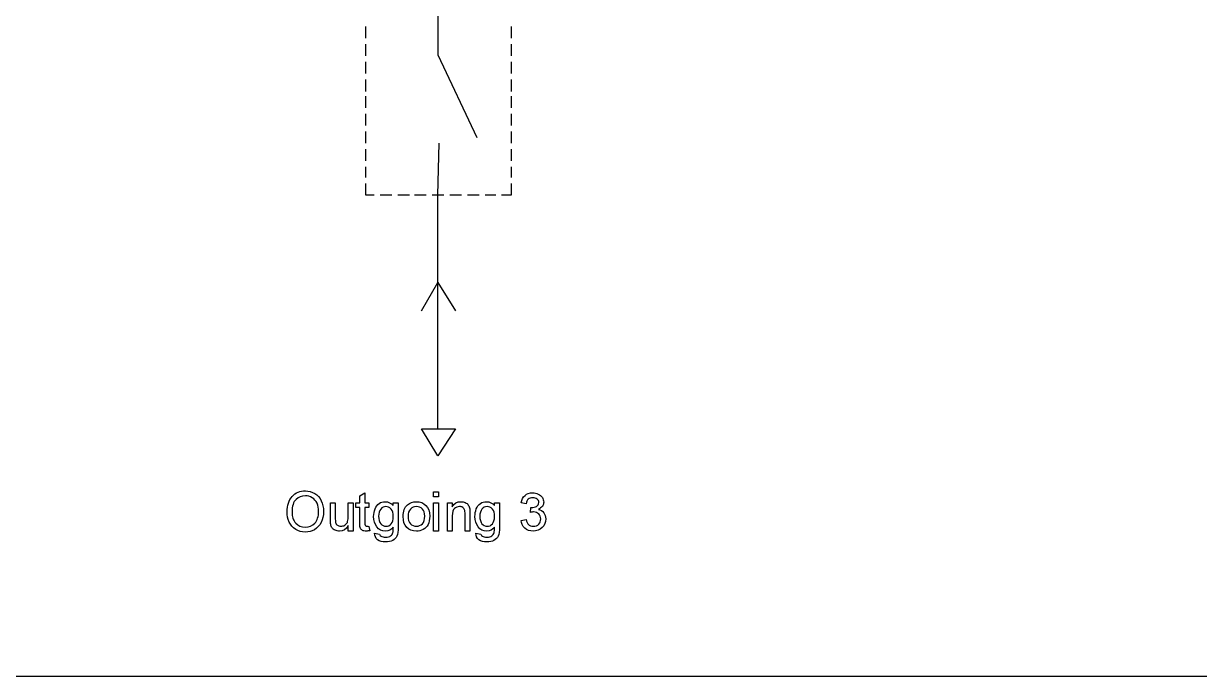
# Model space of a CAD drawing. Header units: millimetres. Extents: x 12 to 286, y 8 to 173.
# Drawn here: x 89.28 to 131.48, y 7.52 to 30.95 of the extents above; entities that cross this region are included whole.
import ezdxf

# ---------------------------------------------------------------- set-up
doc = ezdxf.new("R2010")
doc.units = ezdxf.units.MM
doc.layers.get('0').update_dxf_attribs({"linetype": 'CONTINUOUS'})

msp = doc.modelspace()

# ---------------------------------------------------------------- linework, layer by layer
at = {"color": 0}
for p, q in [((104.153, 31.4399), (104.153, 29.8304)), ((101.572, 30.423), (101.572, 30.8474)), ((106.779, 30.8474), (106.779, 30.423)), ((101.572, 29.789), (101.572, 30.2121)), ((106.779, 30.2121), (106.779, 29.789)), ((101.572, 29.1538), (101.572, 29.5768)), ((104.153, 29.8304), (105.551, 26.8676)), ((106.779, 29.5768), (106.779, 29.1538)), ((101.572, 28.5185), (101.572, 28.9416)), ((106.779, 28.9416), (106.779, 28.5185)), ((101.572, 27.926), (101.572, 28.349)), ((106.779, 28.349), (106.779, 27.926)), ((101.572, 27.2907), (101.572, 27.7137)), ((106.779, 27.7137), (106.779, 27.2907)), ((101.572, 26.6554), (101.572, 27.0798)), ((106.779, 27.0798), (106.779, 26.6554)), ((104.153, 24.7937), (104.196, 26.6554)), ((101.572, 26.0215), (101.572, 26.4445)), ((106.779, 26.4445), (106.779, 26.0215)), ((101.572, 25.4289), (101.572, 25.8093)), ((106.779, 25.8093), (106.779, 25.4289)), ((101.572, 24.7937), (101.572, 25.2167)), ((106.779, 25.2167), (106.779, 24.7937)), ((101.869, 24.7937), (101.572, 24.7937)), ((102.503, 24.7937), (102.079, 24.7937)), ((103.138, 24.7937), (102.715, 24.7937)), ((103.73, 24.7937), (103.307, 24.7937)), ((104.366, 24.7937), (103.943, 24.7937)), ((104.153, 16.411), (104.153, 24.7937)), ((105.001, 24.7937), (104.578, 24.7937)), ((105.636, 24.7937), (105.212, 24.7937)), ((106.229, 24.7937), (105.847, 24.7937)), ((106.779, 24.7937), (106.44, 24.7937)), ((103.561, 20.6444), (104.153, 21.66)), ((104.153, 21.66), (104.789, 20.6444)), ((104.153, 15.4382), (103.561, 16.411)), ((103.561, 16.411), (104.789, 16.411)), ((104.789, 16.411), (104.153, 15.4382)), ((101.353, 14.0077), (101.53, 14.1097)), ((101.353, 13.7583), (101.353, 14.0077)), ((101.53, 14.1097), (101.53, 13.7583)), ((103.999, 13.9706), (103.999, 14.147)), ((103.999, 14.147), (104.176, 14.147)), ((104.176, 13.9706), (103.999, 13.9706)), ((104.176, 14.147), (104.176, 13.9706)), ((100.295, 13.1382), (100.295, 13.7583)), ((100.295, 13.7583), (100.471, 13.7583)), ((100.471, 13.7583), (100.471, 13.2223)), ((100.93, 13.2402), (100.93, 13.7583)), ((100.93, 13.7583), (101.107, 13.7583)), ((101.107, 13.7583), (101.107, 12.7358)), ((101.211, 13.5819), (101.211, 13.7583)), ((101.211, 13.7583), (101.353, 13.7583)), ((101.353, 13.5819), (101.211, 13.5819)), ((101.353, 13.0294), (101.353, 13.5819)), ((101.53, 13.7583), (101.67, 13.7583)), ((101.67, 13.5819), (101.53, 13.5819)), ((101.53, 13.5819), (101.53, 13.0404)), ((101.67, 13.7583), (101.67, 13.5819)), ((102.552, 13.6522), (102.552, 13.7583)), ((102.552, 13.7583), (102.729, 13.7583)), ((102.729, 13.7583), (102.729, 12.8902)), ((103.999, 12.7358), (103.999, 13.7583)), ((103.999, 13.7583), (104.176, 13.7583)), ((104.176, 13.7583), (104.176, 12.7358)), ((104.492, 12.7358), (104.492, 13.7583)), ((104.492, 13.7583), (104.669, 13.7583)), ((104.669, 13.7583), (104.669, 13.615)), ((106.186, 13.6522), (106.186, 13.7583)), ((106.186, 13.7583), (106.363, 13.7583)), ((106.363, 13.7583), (106.363, 12.8902)), ((107.315, 13.7225), (107.138, 13.7583)), ((107.472, 13.4056), (107.49, 13.5819)), ((98.7418, 13.4221), (98.7418, 13.4221)), ((102.905, 13.265), (102.905, 13.265)), ((104.669, 13.2857), (104.669, 12.7358)), ((105.128, 12.7358), (105.128, 13.3477)), ((105.304, 13.3711), (105.304, 12.7358)), ((107.138, 13.1231), (107.315, 13.1589)), ((100.93, 12.7358), (100.93, 12.9343)), ((101.107, 12.7358), (100.93, 12.7358)), ((101.67, 12.9026), (101.706, 12.7524)), ((101.883, 12.6642), (102.059, 12.6297)), ((101.883, 12.6642), (101.883, 12.6642)), ((104.176, 12.7358), (103.999, 12.7358)), ((104.669, 12.7358), (104.492, 12.7358)), ((105.304, 12.7358), (105.128, 12.7358)), ((105.517, 12.6642), (105.693, 12.6297)), ((105.517, 12.6642), (105.517, 12.6642)), ((286.06, 7.5213), (12.1212, 7.5213))]:
    msp.add_line(p, q, dxfattribs=at)
for points in [[(98.7418, 13.4221), (98.7418, 13.666), (98.8025, 13.8452), (98.9252, 13.9802)], [(98.9252, 13.9802), (99.0452, 14.1222), (99.2036, 14.1814), (99.3965, 14.1814)], [(99.3965, 14.005), (99.26, 14.005), (99.1538, 13.9609), (99.0604, 13.87)], [(99.3965, 14.1814), (99.5165, 14.1814), (99.6364, 14.1497), (99.737, 14.0863)], [(99.646, 13.9347), (99.5645, 13.994), (99.489, 14.005), (99.3965, 14.005)], [(99.8142, 13.7377), (99.7712, 13.83), (99.719, 13.8879), (99.646, 13.9347)], [(99.737, 14.0863), (99.8361, 14.0312), (99.9148, 13.9361), (99.967, 13.8217)], [(107.138, 13.7583), (107.159, 13.87), (107.206, 13.9568), (107.279, 14.0188)], [(107.279, 14.0188), (107.34, 14.0877), (107.442, 14.1111), (107.55, 14.1111)], [(107.556, 13.9347), (107.483, 13.9347), (107.439, 13.9168), (107.396, 13.8824)], [(107.55, 14.1111), (107.617, 14.1111), (107.694, 14.0959), (107.756, 14.0656)], [(107.713, 13.8865), (107.669, 13.9223), (107.619, 13.9347), (107.556, 13.9347)], [(107.756, 14.0656), (107.812, 14.0395), (107.867, 13.9954), (107.9, 13.943)], [(107.9, 13.943), (107.927, 13.9003), (107.95, 13.8355), (107.95, 13.7776)], [(99.0604, 13.87), (98.9651, 13.79), (98.9182, 13.6302), (98.9182, 13.4193)], [(99.8721, 13.44), (99.8721, 13.5544), (99.8527, 13.6536), (99.8142, 13.7377)], [(99.967, 13.8217), (100.013, 13.7115), (100.048, 13.5819), (100.048, 13.4386)], [(101.847, 13.2581), (101.847, 13.3587), (101.863, 13.4483), (101.898, 13.5323)], [(101.898, 13.5323), (101.927, 13.6205), (101.979, 13.6798), (102.044, 13.7253)], [(102.099, 13.5296), (102.047, 13.4772), (102.023, 13.3849), (102.023, 13.2705)], [(102.044, 13.7253), (102.1, 13.7818), (102.181, 13.7942), (102.269, 13.7942)], [(102.285, 13.6178), (102.208, 13.6178), (102.15, 13.5874), (102.099, 13.5296)], [(102.269, 13.7942), (102.372, 13.7942), (102.478, 13.7459), (102.552, 13.6522)], [(102.474, 13.5282), (102.413, 13.593), (102.358, 13.6178), (102.285, 13.6178)], [(102.552, 13.265), (102.552, 13.3931), (102.526, 13.4689), (102.474, 13.5282)], [(102.905, 13.265), (102.905, 13.4524), (102.957, 13.5902), (103.062, 13.6812)], [(103.062, 13.6812), (103.145, 13.7583), (103.256, 13.7942), (103.382, 13.7942)], [(103.167, 13.5296), (103.105, 13.4772), (103.081, 13.3835), (103.081, 13.265)], [(103.382, 13.6178), (103.289, 13.6178), (103.225, 13.5874), (103.167, 13.5296)], [(103.382, 13.7942), (103.516, 13.7942), (103.636, 13.7473), (103.725, 13.6563)], [(103.595, 13.5296), (103.532, 13.593), (103.467, 13.6178), (103.382, 13.6178)], [(103.681, 13.2705), (103.681, 13.3931), (103.653, 13.4703), (103.595, 13.5296)], [(103.725, 13.6563), (103.811, 13.5764), (103.857, 13.44), (103.857, 13.2788)], [(104.669, 13.615), (104.739, 13.7349), (104.841, 13.7942), (104.975, 13.7942)], [(104.745, 13.5475), (104.692, 13.513), (104.669, 13.4138), (104.669, 13.2857)], [(104.927, 13.6178), (104.854, 13.6178), (104.796, 13.5944), (104.745, 13.5475)], [(105.041, 13.5861), (105.003, 13.6178), (104.971, 13.6178), (104.927, 13.6178)], [(104.975, 13.7942), (105.026, 13.7942), (105.087, 13.7818), (105.135, 13.7597)], [(105.108, 13.5034), (105.091, 13.5406), (105.074, 13.5654), (105.041, 13.5861)], [(105.128, 13.3477), (105.128, 13.4249), (105.121, 13.4689), (105.108, 13.5034)], [(105.135, 13.7597), (105.181, 13.7487), (105.22, 13.7087), (105.243, 13.6715)], [(105.243, 13.6715), (105.264, 13.6412), (105.285, 13.5916), (105.296, 13.542)], [(105.296, 13.542), (105.292, 13.5103), (105.304, 13.4524), (105.304, 13.3711)], [(105.481, 13.2581), (105.481, 13.3587), (105.497, 13.4483), (105.53, 13.5323)], [(105.53, 13.5323), (105.559, 13.6205), (105.613, 13.6798), (105.676, 13.7253)], [(105.733, 13.5296), (105.68, 13.4772), (105.657, 13.3849), (105.657, 13.2705)], [(105.676, 13.7253), (105.734, 13.7818), (105.815, 13.7942), (105.902, 13.7942)], [(105.919, 13.6178), (105.841, 13.6178), (105.784, 13.5874), (105.733, 13.5296)], [(105.902, 13.7942), (106.005, 13.7942), (106.112, 13.7459), (106.186, 13.6522)], [(106.107, 13.5282), (106.046, 13.593), (105.992, 13.6178), (105.919, 13.6178)], [(106.186, 13.265), (106.186, 13.3931), (106.16, 13.4689), (106.107, 13.5282)], [(107.396, 13.8824), (107.351, 13.852), (107.327, 13.7942), (107.315, 13.7225)], [(107.49, 13.5819), (107.49, 13.5806), (107.509, 13.5806), (107.516, 13.5806)], [(107.516, 13.5806), (107.574, 13.5806), (107.641, 13.5957), (107.694, 13.6247)], [(107.694, 13.6247), (107.738, 13.6646), (107.774, 13.7018), (107.774, 13.7638)], [(107.774, 13.7638), (107.774, 13.8231), (107.753, 13.8534), (107.713, 13.8865)], [(107.902, 13.626), (107.862, 13.5888), (107.822, 13.5447), (107.758, 13.5172)], [(107.758, 13.5172), (107.834, 13.5075), (107.904, 13.4593), (107.951, 13.3987)], [(107.95, 13.7776), (107.95, 13.728), (107.933, 13.6715), (107.902, 13.626)], [(98.8205, 13.0638), (98.7654, 13.1851), (98.7418, 13.2953), (98.7418, 13.4221)], [(98.9182, 13.4193), (98.9182, 13.2581), (98.9637, 13.1189), (99.0533, 13.0225)], [(99.737, 13.0225), (99.8238, 13.1313), (99.8721, 13.2595), (99.8721, 13.44)], [(100.048, 13.4386), (100.048, 13.2939), (100.02, 13.163), (99.9642, 13.0487)], [(100.305, 12.9798), (100.295, 13.0142), (100.295, 13.0666), (100.295, 13.1382)], [(100.471, 13.2223), (100.471, 13.1396), (100.474, 13.0803), (100.481, 13.05)], [(100.903, 13.0528), (100.918, 13.0955), (100.93, 13.1589), (100.93, 13.2402)], [(101.96, 12.8888), (101.883, 12.999), (101.847, 13.1148), (101.847, 13.2581)], [(102.023, 13.2705), (102.023, 13.1561), (102.048, 13.0555), (102.099, 12.9977)], [(102.476, 12.9977), (102.518, 13.061), (102.552, 13.1437), (102.552, 13.265)], [(103.037, 12.8709), (102.941, 12.9646), (102.905, 13.0941), (102.905, 13.265)], [(103.081, 13.265), (103.081, 13.1589), (103.11, 13.0583), (103.167, 13.0004)], [(103.595, 13.0004), (103.646, 13.0652), (103.681, 13.1492), (103.681, 13.2705)], [(103.857, 13.2788), (103.857, 13.1548), (103.838, 13.0459), (103.799, 12.9715)], [(105.593, 12.8888), (105.517, 12.999), (105.481, 13.1148), (105.481, 13.2581)], [(105.657, 13.2705), (105.657, 13.1561), (105.682, 13.0555), (105.733, 12.9977)], [(106.109, 12.9977), (106.15, 13.061), (106.186, 13.1437), (106.186, 13.265)], [(107.272, 12.8433), (107.185, 12.926), (107.149, 13.0087), (107.138, 13.1231)], [(107.315, 13.1589), (107.334, 13.0707), (107.363, 13.0087), (107.401, 12.9701)], [(107.586, 13.4249), (107.547, 13.4304), (107.517, 13.418), (107.472, 13.4056)], [(107.771, 13.3532), (107.712, 13.4069), (107.661, 13.4249), (107.586, 13.4249)], [(107.844, 13.1768), (107.844, 13.254), (107.821, 13.3064), (107.771, 13.3532)], [(107.775, 12.988), (107.821, 13.0487), (107.844, 13.101), (107.844, 13.1768)], [(108.02, 13.1727), (108.02, 13.0583), (107.978, 12.948), (107.892, 12.8626)], [(107.951, 13.3987), (107.997, 13.3408), (108.02, 13.2636), (108.02, 13.1727)], [(99.0505, 12.7978), (98.9418, 12.8654), (98.873, 12.9508), (98.8205, 13.0638)], [(99.3951, 12.7), (99.26, 12.7), (99.1514, 12.7331), (99.0505, 12.7978)], [(99.0533, 13.0225), (99.1348, 12.9357), (99.2572, 12.8764), (99.3937, 12.8764)], [(99.3937, 12.8764), (99.5274, 12.8764), (99.6474, 12.9246), (99.737, 13.0225)], [(99.726, 12.7882), (99.6142, 12.7358), (99.5137, 12.7), (99.3951, 12.7)], [(99.9642, 13.0487), (99.901, 12.9357), (99.8291, 12.8475), (99.726, 12.7882)], [(100.354, 12.8543), (100.323, 12.8957), (100.314, 12.9301), (100.305, 12.9798)], [(100.464, 12.7689), (100.405, 12.7923), (100.379, 12.8199), (100.354, 12.8543)], [(100.624, 12.7358), (100.564, 12.7358), (100.514, 12.7468), (100.464, 12.7689)], [(100.481, 13.05), (100.488, 13.0073), (100.513, 12.9728), (100.547, 12.948)], [(100.547, 12.948), (100.579, 12.9357), (100.622, 12.9122), (100.671, 12.9122)], [(100.93, 12.9343), (100.855, 12.8061), (100.753, 12.7358), (100.624, 12.7358)], [(100.671, 12.9122), (100.712, 12.9122), (100.768, 12.9246), (100.81, 12.9494)], [(100.81, 12.9494), (100.846, 12.9853), (100.885, 13.0087), (100.903, 13.0528)], [(101.372, 12.8364), (101.353, 12.8681), (101.353, 12.9315), (101.353, 13.0294)], [(101.443, 12.7634), (101.403, 12.7841), (101.387, 12.8061), (101.372, 12.8364)], [(101.582, 12.7358), (101.516, 12.7358), (101.476, 12.7441), (101.443, 12.7634)], [(101.53, 13.0404), (101.53, 12.999), (101.533, 12.966), (101.537, 12.9536)], [(101.537, 12.9536), (101.539, 12.9508), (101.55, 12.9301), (101.562, 12.9232)], [(101.562, 12.9232), (101.562, 12.9232), (101.588, 12.9122), (101.608, 12.9122)], [(101.706, 12.7524), (101.659, 12.7468), (101.618, 12.7358), (101.582, 12.7358)], [(101.608, 12.9122), (101.622, 12.9122), (101.646, 12.9081), (101.67, 12.9026)], [(101.989, 12.4272), (101.916, 12.4878), (101.88, 12.5581), (101.883, 12.6642)], [(102.277, 12.7358), (102.137, 12.7358), (102.034, 12.7868), (101.96, 12.8888)], [(102.099, 12.9977), (102.147, 12.9467), (102.212, 12.9122), (102.288, 12.9122)], [(102.552, 12.8764), (102.479, 12.7827), (102.387, 12.7358), (102.277, 12.7358)], [(102.288, 12.9122), (102.357, 12.9122), (102.425, 12.9398), (102.476, 12.9977)], [(102.457, 12.565), (102.494, 12.6036), (102.526, 12.6325), (102.541, 12.6835)], [(102.541, 12.6835), (102.541, 12.7193), (102.552, 12.7772), (102.552, 12.8764)], [(102.729, 12.8902), (102.729, 12.7413), (102.713, 12.6242), (102.682, 12.5595)], [(103.382, 12.7358), (103.234, 12.7358), (103.124, 12.7799), (103.037, 12.8709)], [(103.167, 13.0004), (103.219, 12.9467), (103.297, 12.9122), (103.382, 12.9122)], [(103.382, 12.9122), (103.462, 12.9122), (103.539, 12.9412), (103.595, 13.0004)], [(103.627, 12.7964), (103.547, 12.7593), (103.47, 12.7358), (103.382, 12.7358)], [(103.799, 12.9715), (103.755, 12.8998), (103.703, 12.8392), (103.627, 12.7964)], [(105.622, 12.4272), (105.548, 12.4878), (105.514, 12.5581), (105.517, 12.6642)], [(105.911, 12.7358), (105.771, 12.7358), (105.668, 12.7868), (105.593, 12.8888)], [(105.733, 12.9977), (105.781, 12.9467), (105.846, 12.9122), (105.92, 12.9122)], [(106.186, 12.8764), (106.112, 12.7827), (106.021, 12.7358), (105.911, 12.7358)], [(105.92, 12.9122), (105.99, 12.9122), (106.059, 12.9398), (106.109, 12.9977)], [(106.09, 12.565), (106.128, 12.6036), (106.16, 12.6325), (106.175, 12.6835)], [(106.175, 12.6835), (106.175, 12.7193), (106.186, 12.7772), (106.186, 12.8764)], [(106.363, 12.8902), (106.363, 12.7413), (106.346, 12.6242), (106.316, 12.5595)], [(107.567, 12.7358), (107.447, 12.7358), (107.351, 12.7716), (107.272, 12.8433)], [(107.401, 12.9701), (107.435, 12.9357), (107.497, 12.9122), (107.573, 12.9122)], [(107.892, 12.8626), (107.801, 12.7827), (107.698, 12.7358), (107.567, 12.7358)], [(107.573, 12.9122), (107.658, 12.9122), (107.728, 12.937), (107.775, 12.988)], [(102.278, 12.3472), (102.155, 12.3472), (102.062, 12.3734), (101.989, 12.4272)], [(102.059, 12.6297), (102.066, 12.5953), (102.084, 12.5705), (102.114, 12.5553)], [(102.114, 12.5553), (102.149, 12.536), (102.21, 12.5236), (102.281, 12.5236)], [(102.532, 12.4037), (102.457, 12.3706), (102.377, 12.3472), (102.278, 12.3472)], [(102.281, 12.5236), (102.354, 12.5236), (102.416, 12.5374), (102.457, 12.565)], [(102.682, 12.5595), (102.642, 12.4933), (102.6, 12.4423), (102.532, 12.4037)], [(105.911, 12.3472), (105.789, 12.3472), (105.695, 12.3734), (105.622, 12.4272)], [(105.693, 12.6297), (105.698, 12.5953), (105.718, 12.5705), (105.748, 12.5553)], [(105.748, 12.5553), (105.782, 12.536), (105.844, 12.5236), (105.914, 12.5236)], [(106.164, 12.4037), (106.091, 12.3706), (106.011, 12.3472), (105.911, 12.3472)], [(105.914, 12.5236), (105.986, 12.5236), (106.048, 12.5374), (106.09, 12.565)], [(106.316, 12.5595), (106.276, 12.4933), (106.233, 12.4423), (106.164, 12.4037)]]:
    msp.add_open_spline(points, degree=3, dxfattribs=at)

doc.saveas('drawing.dxf')
